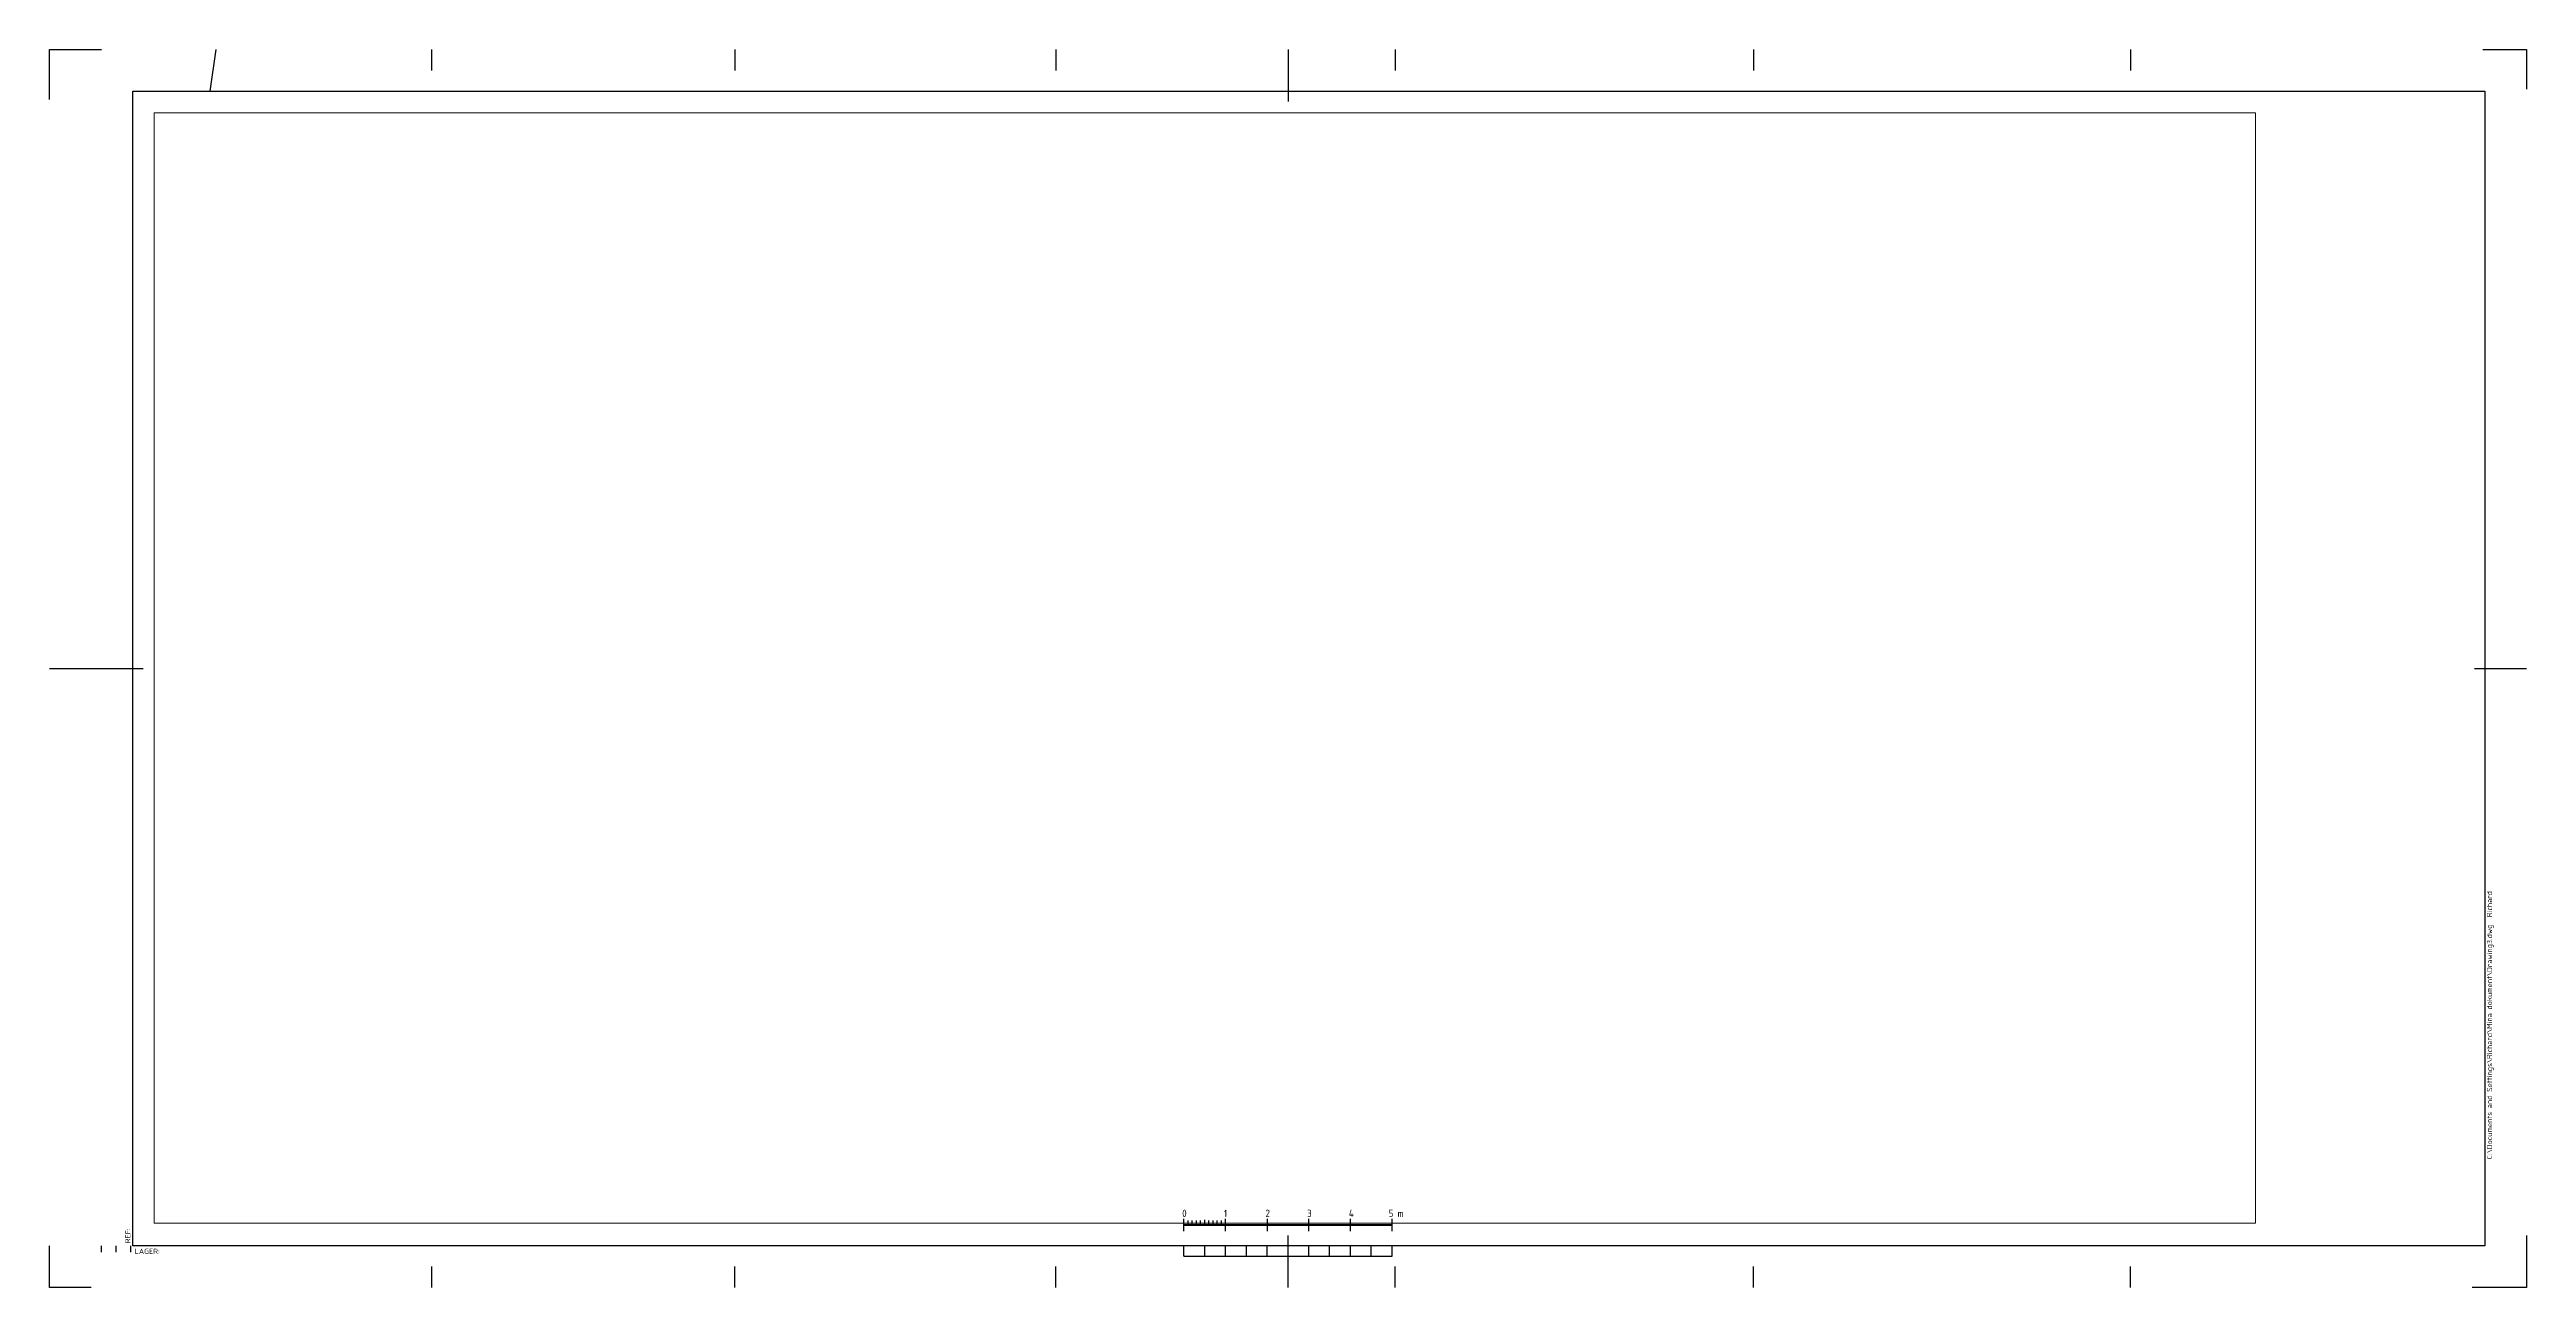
# Paper-space layout 'A1L 50-del' of a CAD drawing. Header units: millimetres. Extents: x 0 to 1189, y 0 to 594.
import ezdxf

# ---------------------------------------------------------------- set-up
doc = ezdxf.new("R2010")
doc.units = ezdxf.units.MM
doc.header["$LTSCALE"] = 50
doc.layers.add('A-------F1-B', color=1, linetype='Continuous')
doc.layers.add('A-------O4-B', color=1, linetype='Continuous')
doc.layers.add('Viewports', color=1, linetype='Continuous', lineweight=25, plot=False)
doc.styles.add('ISO', font='isocp.shx')

# ---------------------------------------------------------------- blocks, each defined once
blk = doc.blocks.new('A1L')
at = {"color": 1}
for p, q in [((0, 594), (25, 594)), ((0, 570), (0, 594)), ((1168, 594), (1189, 594)), ((1189, 594), (1189, 575)), ((1189, 25), (1189, 0)), ((0, 0), (0, 20)), ((25, 17), (25, 20)), ((32, 17), (32, 20)), ((39, 17), (39, 20)), ((20, 0), (0, 0)), ((1189, 0), (1163, 0))]:
    blk.add_line(p, q, dxfattribs=at)
at = {"color": 3}
for p, q in [((77.1, 574), (80, 594)), ((183.5, 584), (183.5, 594)), ((329, 594), (329, 584)), ((483, 594), (483, 584)), ((594.5, 594), (594.5, 569)), ((646, 594), (646, 584)), ((818, 594), (818, 584)), ((999, 594), (999, 584)), ((0, 297), (45, 297)), ((1164, 297), (1189, 297)), ((594.5, 0), (594.5, 25)), ((544.5, 15), (544.5, 20)), ((544.5, 15), (644.5, 15)), ((554.5, 15), (554.5, 20)), ((564.5, 15), (564.5, 20)), ((574.5, 15), (574.5, 20)), ((584.5, 15), (584.5, 20)), ((604.5, 15), (604.5, 20)), ((614.5, 15), (614.5, 20)), ((624.5, 15), (624.5, 20)), ((634.5, 15), (634.5, 20)), ((644.5, 15), (644.5, 20)), ((183.5, 0), (183.5, 10)), ((329, 0), (329, 10)), ((483, 0), (483, 10)), ((646, 0), (646, 10)), ((818, 0), (818, 10)), ((999, 0), (999, 10))]:
    blk.add_line(p, q, dxfattribs=at)
at = {"color": 7}
for p, q in [((40, 20), (40, 574)), ((40, 574), (1169, 574)), ((1169, 574), (1169, 20)), ((1169, 20), (40, 20))]:
    blk.add_line(p, q, dxfattribs=at)
at = {"color": 1, "insert": (1170, 61.5), "char_height": 2.5, "attachment_point": 1, "rotation": 90, "style": 'ISO'}
blk.add_mtext('C:\\\\Documents and Settings\\\\Richard\\\\Mina dokument\\\\Drawing3.dwg  Richard', dxfattribs=at)
at = {"color": 1, "style": 'ISO', "flags": 8}
blk.add_attdef('XREF', (38.8, 21.2), '', height=2.5, rotation=90, dxfattribs=at)
blk.add_attdef('LAGER', (40.9, 16.1), '', height=2.5, dxfattribs=at)
blk = doc.blocks.new('Sve_skalstock50')
at = {"color": 3}
for p, q in [((370.5, 27), (370.5, 33)), ((470.5, 27), (470.5, 33))]:
    blk.add_line(p, q, dxfattribs=at)
at = {"color": 4}
for p, q in [((372.5, 30), (372.5, 32.1)), ((374.5, 30), (374.5, 32.1)), ((376.5, 30), (376.5, 32.1)), ((378.5, 30), (378.5, 32.1)), ((382.5, 30), (382.5, 32.1)), ((384.5, 30), (384.5, 32.1)), ((386.5, 30), (386.5, 32.1)), ((388.5, 30), (388.5, 32.1))]:
    blk.add_line(p, q, dxfattribs=at)
at = {"color": 1}
for p, q in [((380.5, 30), (380.5, 32.5)), ((390.5, 27), (390.5, 33)), ((410.5, 33), (410.5, 27)), ((430.5, 27), (430.5, 33)), ((450.5, 27), (450.5, 33))]:
    blk.add_line(p, q, dxfattribs=at)
at = {"color": 1, "const_width": 1}
blk.add_lwpolyline([(470.5, 30), (370.5, 30)], dxfattribs=at)
at = {"color": 3, "style": 'ISO'}
for s, p in [('0', (369.7, 33.8)), ('1', (389.7, 33.8)), ('2', (409.7, 33.8)), ('3', (429.7, 33.8)), ('4', (449.7, 33.8)), ('5 m', (468.8, 33.8))]:
    blk.add_text(s, height=3.5, rotation=360, dxfattribs=at).set_placement(p)

psp = doc.layouts.new('A1L 50-del')

# ---------------------------------------------------------------- block references
at = {"layer": 'A-------F1-B'}
ref = psp.add_blockref('A1L', (0, 0), dxfattribs=at)
ref.add_attrib('LAGER', 'LAGER:', (40.9, 16.1), dxfattribs={"layer": '0', "color": 1, "height": 2.5, "style": 'ISO'})
ref.add_attrib('XREF', 'REF:', (38.8, 21.2), dxfattribs={"layer": '0', "color": 1, "height": 2.5, "rotation": 90, "style": 'ISO'})
at = {"layer": 'A-------O4-B'}
psp.add_blockref('Sve_skalstock50', (174, 0), dxfattribs=at)

# ---------------------------------------------------------------- viewports
at = {"layer": 'Viewports'}
psp.add_viewport(center=(554.6, 297.2), size=(1008.8, 532.767), view_center_point=(35148.2, 20700), view_height=26638.347, dxfattribs=at)

doc.saveas('drawing.dxf')
